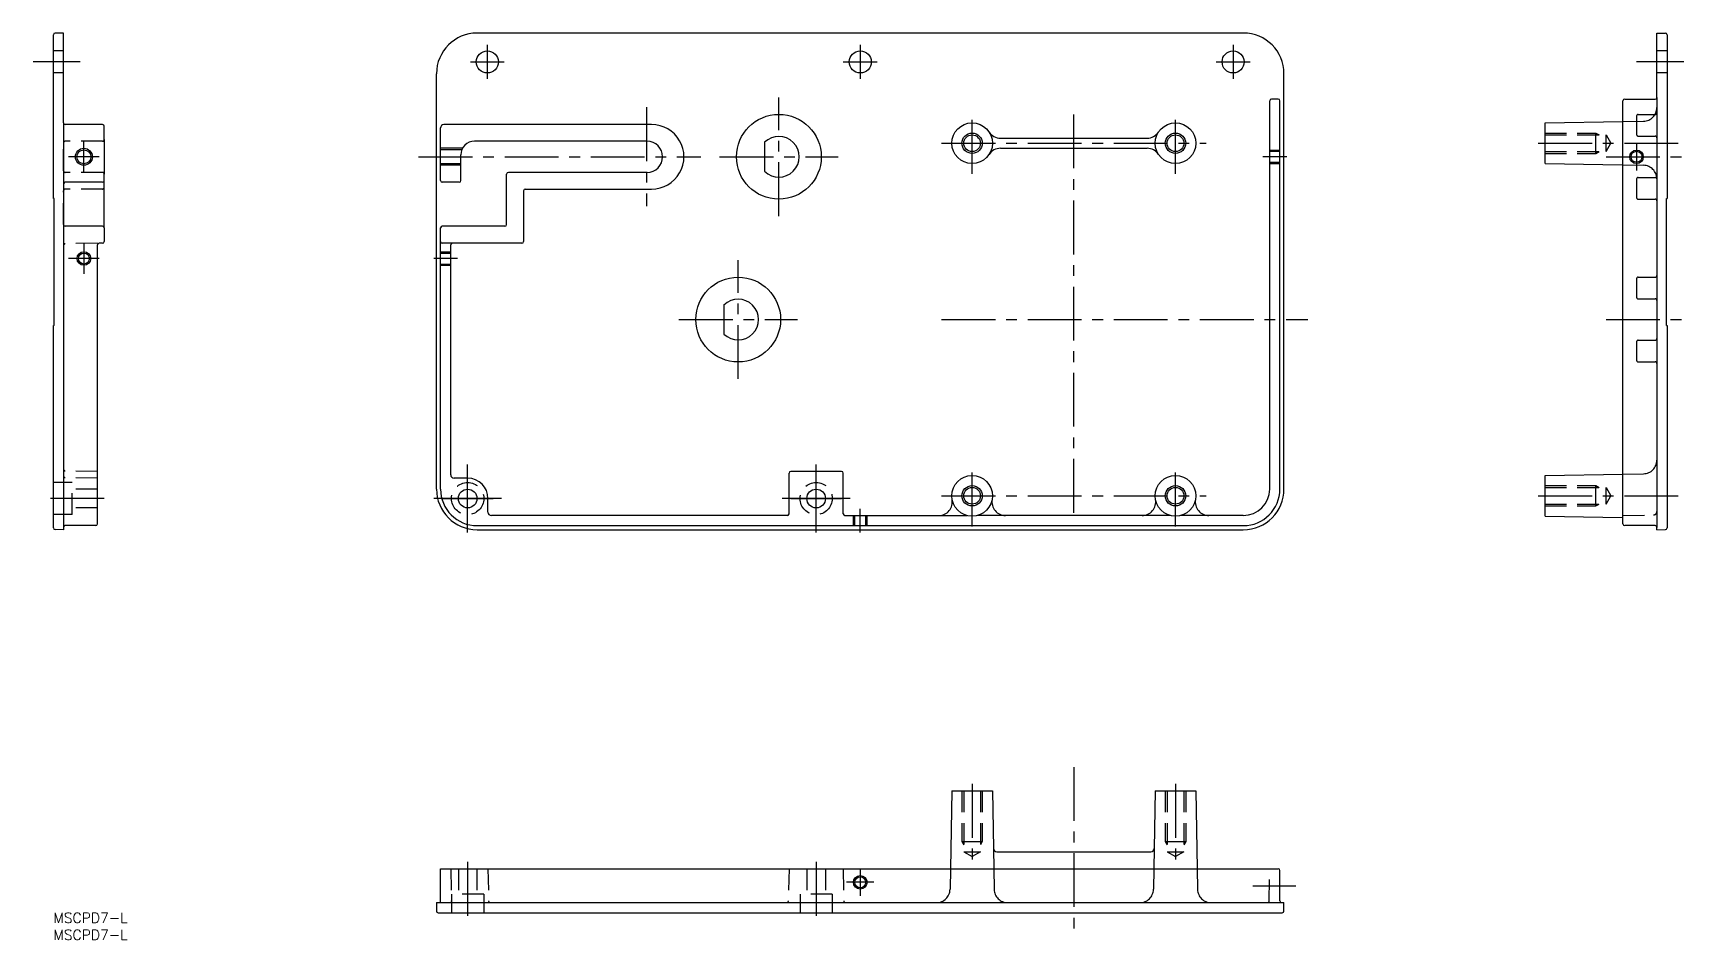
# Model space of a CAD drawing. Extents: x -6 to 482, y -8 to 260.
import ezdxf

# ---------------------------------------------------------------- set-up
doc = ezdxf.new("R2010")
doc.units = 0
doc.header["$LTSCALE"] = 0.5
doc.linetypes.add('CENTER', pattern=[50.8, 31.75, -6.35, 6.35, -6.35])
doc.linetypes.add('DASHED', pattern=[19.05, 12.7, -6.35])
doc.layers.get('0').update_dxf_attribs({"linetype": 'CONTINUOUS'})
for name, color, linetype in [('MSM_CENTER', 1, 'CENTER'), ('MSM_CONTINUOUS', 7, 'CONTINUOUS'), ('MSM_DASHED', 4, 'DASHED'), ('MSM_NARROW', 5, 'CONTINUOUS'), ('MSM_PART_NUMBER', 7, 'CONTINUOUS')]:
    doc.layers.add(name, color=color, linetype=linetype)
doc.styles.get("Standard").update_dxf_attribs({"font": 'txt.shx', "height": 3, "bigfont": 'bigfont.shx'})

# ---------------------------------------------------------------- blocks, each defined once
blk = doc.blocks.new('AM_CENT')
for p, q in [((0, -0.5), (0, 0.5)), ((0.5, 0), (-0.5, 0))]:
    blk.add_line(p, q)

msp = doc.modelspace()

# ---------------------------------------------------------------- linework, layer by layer
at = {"layer": 'MSM_CENTER'}
for p, q in [((128, 256), (128, 246)), ((238, 256), (238, 246)), ((348, 256), (348, 246)), ((7.93, 251), (-6, 251)), ((123, 251), (133, 251)), ((233, 251), (243, 251)), ((343, 251), (353, 251)), ((480.93, 251), (467, 251)), ((214, 205.5), (214, 240.5)), ((175, 237.6), (175, 208.4)), ((271, 218), (271, 236)), ((301, 118), (301, 236)), ((331, 218), (331, 236)), ((9, 218.5), (9, 227.5)), ((262, 227), (340, 227)), ((438, 227), (481.57, 227)), ((467, 227), (467, 219)), ((13.5, 223), (4.5, 223)), ((107.73, 223), (191.01, 223)), ((196.5, 223), (231.5, 223)), ((363.8, 223), (356.8, 223)), ((458, 223), (481, 223)), ((9, 197.5), (9, 188.5)), ((13.5, 193), (4.5, 193)), ((119.2, 193), (112.2, 193)), ((202, 157.5), (202, 192.5)), ((184.5, 175), (219.5, 175)), ((262, 175), (370, 175)), ((458, 175), (481, 175)), ((271, 114), (271, 132)), ((331, 114), (331, 132)), ((15, 122.2), (-2, 122.2)), ((114.7, 122.2), (129.7, 122.2)), ((217.5, 122.2), (232.5, 122.2)), ((262, 123), (340, 123)), ((438, 123), (481.57, 123)), ((238, 112.2), (238, 119.2)), ((301, 43), (301, -5)), ((271, 38), (271, 14.58)), ((331, 38), (331, 14.58)), ((122.2, 15), (122.2, -2)), ((225, 15), (225, -2)), ((238, 13), (238, 5)), ((242, 9), (234, 9)), ((353.8, 8), (366.51, 8))]:
    msp.add_line(p, q, dxfattribs=at)
at = {"layer": 'MSM_CONTINUOUS'}
for p, q in [((0, 210.75), (0, 259)), ((3, 259.5), (0.5, 259.5)), ((3, 233), (3, 259.5)), ((351, 259.5), (125, 259.5)), ((473, 240.5), (473, 259.5)), ((473, 259.5), (475.5, 259.5)), ((476, 259), (476, 210.75)), ((113, 125), (113, 247.5)), ((363, 125), (363, 247.5)), ((358.8, 125), (358.8, 239.5)), ((361.3, 240), (359.3, 240)), ((361.8, 125), (361.8, 239.5)), ((463, 114.7), (463, 239.5)), ((463.5, 240), (472.5, 240)), ((473, 240.5), (473, 113.7)), ((3, 233), (3, 113.7)), ((14.5, 232.5), (3.5, 232.5)), ((15, 228.1), (15, 232)), ((114.2, 216), (114.2, 231.5)), ((176.47, 232.5), (115.2, 232.5)), ((440, 233), (463, 233.4)), ((440, 221), (440, 233)), ((15, 228.1), (15, 217.9)), ((175.1, 227.6), (124.2, 227.6)), ((209.8, 227.29), (209.8, 218.72)), ((279.35, 228.5), (322.65, 228.5)), ((279.35, 225.5), (322.65, 225.5)), ((120.2, 216), (120.2, 223.6)), ((440, 221), (457.02, 220.7)), ((457.02, 220.7), (463, 220.6)), ((14.5, 215.5), (3.5, 215.5)), ((15, 216), (15, 217.9)), ((15, 214), (15, 216)), ((119.7, 215.5), (114.7, 215.5)), ((133.7, 203), (133.7, 217.9)), ((174.96, 218.4), (134.2, 218.4)), ((0.2, 210.75), (0, 210.75)), ((0.2, 173.25), (0.2, 210.75)), ((15, 202), (15, 214)), ((138.7, 213), (138.7, 198)), ((139.2, 213.5), (176.46, 213.5)), ((475.8, 210.75), (476, 210.75)), ((475.8, 173.25), (475.8, 210.75)), ((14.5, 202.5), (3.5, 202.5)), ((15, 202), (15, 198)), ((114.2, 198), (114.2, 202)), ((133.2, 202.5), (114.7, 202.5)), ((13, 114.7), (13, 197)), ((14.5, 197.5), (13.5, 197.5)), ((114.2, 125), (114.2, 198)), ((117.7, 197.5), (114.7, 197.5)), ((117.2, 129.2), (117.2, 197)), ((138.2, 197.5), (117.7, 197.5)), ((197.8, 179.29), (197.8, 170.72)), ((0, 113.54), (0, 173.25)), ((0.2, 173.25), (0, 173.25)), ((475.8, 173.25), (476, 173.25)), ((476, 173.25), (476, 113.54)), ((122.2, 128.2), (118.2, 128.2)), ((217, 117.7), (217, 129.7)), ((232.5, 130.2), (217.5, 130.2)), ((233, 117.7), (233, 129.7)), ((440, 129), (463, 129.4)), ((440, 117), (440, 129)), ((128.2, 118.2), (128.2, 122.2)), ((216.5, 117.2), (129.2, 117.2)), ((233.5, 117.2), (269.46, 117.2)), ((329.46, 117.2), (272.54, 117.2)), ((351, 117.2), (332.54, 117.2)), ((3, 113), (0.49, 113.04)), ((3, 113.7), (3, 113)), ((12.5, 114.2), (3.5, 114.2)), ((125, 114.2), (351, 114.2)), ((125, 113), (351, 113)), ((440, 117), (457.02, 116.7)), ((457.02, 116.7), (463, 116.6)), ((472.5, 114.2), (463.5, 114.2)), ((473, 113), (473, 113.7)), ((473, 113), (475.51, 113.04)), ((265, 36), (264.6, 13)), ((265, 36), (277, 36)), ((277, 36), (277.3, 18.98)), ((325, 36), (324.7, 18.98)), ((325, 36), (337, 36)), ((337, 36), (337.4, 13)), ((277.3, 18.98), (277.4, 13)), ((278.3, 18), (323.7, 18)), ((324.7, 18.98), (324.6, 13)), ((114.2, 13), (361.3, 13)), ((114.2, 3), (114.2, 13)), ((361.8, 3.5), (361.8, 12.5)), ((113, 3), (363, 3)), ((113, 3), (113, 0.5)), ((113.5, 0), (362.5, 0)), ((362.3, 3), (363, 3)), ((362.3, 3), (363, 3)), ((362.5, 3), (363, 3)), ((363, 0.5), (363, 3))]:
    msp.add_line(p, q, dxfattribs=at)
for centre, radius in [((128, 251), 3.25), ((238, 251), 3.25), ((348, 251), 3.25), ((214, 223), 12.5), ((271, 227), 6), ((271, 227), 2.46), ((331, 227), 6), ((331, 227), 2.46), ((9, 223), 2.07), ((467, 223), 1.62), ((9, 193), 1.62), ((202, 175), 12.5), ((271, 123), 6), ((331, 123), 6), ((122.2, 122.2), 2.75), ((225, 122.2), 2.75), ((271, 123), 2.46), ((331, 123), 2.46), ((238, 9), 1.62)]:
    msp.add_circle(centre, radius, dxfattribs=at)
for centre, radius, start, end in [((0.5, 259), 0.5, 90, 180), ((125, 247.5), 12, 90, 180), ((351, 247.5), 12, 0, 90), ((475.5, 259), 0.5, 0, 90), ((359.3, 239.5), 0.5, 90, 180), ((361.3, 239.5), 0.5, 0, 90), ((463.5, 239.5), 0.5, 90, 180), ((472.5, 240.5), 0.5, 270, 0), ((3.5, 233), 0.5, 180, 270), ((14.5, 232), 0.5, 0, 90), ((115.2, 231.5), 1, 90, 180), ((176.5, 223), 9.5, 269.8308, 90.1692), ((279.35, 232.5), 4, 213.367, 270), ((322.65, 232.5), 4, 270, 326.633), ((124.2, 223.6), 4, 90, 180), ((175.1, 223), 4.6, 270, 90), ((214, 223), 6, 225.573, 134.427), ((279.35, 221.5), 4, 90, 146.633), ((322.65, 221.5), 4, 33.367, 90), ((3.5, 215), 0.5, 90, 180), ((14.5, 216), 0.5, 270, 0), ((114.7, 216), 0.5, 180, 270), ((119.7, 216), 0.5, 270, 0), ((134.2, 217.9), 0.5, 90, 180), ((139.2, 213), 0.5, 90, 180), ((3.5, 203), 0.5, 180, 270), ((14.5, 202), 0.5, 0, 90), ((114.7, 202), 0.5, 90, 180), ((133.2, 203), 0.5, 270, 0), ((13.5, 197), 0.5, 90, 180), ((14.5, 198), 0.5, 270, 0), ((114.7, 198), 0.5, 180, 270), ((117.7, 197), 0.5, 90, 180), ((138.2, 198), 0.5, 270, 0), ((202, 175), 6, 225.573, 134.427), ((118.2, 129.2), 1, 180, 270), ((122.2, 122.2), 6, 0, 90), ((217.5, 129.7), 0.5, 90, 180), ((232.5, 129.7), 0.5, 0, 90), ((125, 125), 12, 180, 270), ((125, 125), 10.8, 180, 270), ((261.16, 121.2), 4, 270, 10.3698), ((280.84, 121.2), 4, 169.6302, 270), ((321.16, 121.2), 4, 270, 10.3698), ((340.84, 121.2), 4, 169.6302, 270), ((351, 125), 7.8, 270, 360), ((351, 125), 10.8, 270, 0), ((351, 125), 12, 270, 0), ((129.2, 118.2), 1, 180, 270), ((216.5, 117.7), 0.5, 270, 0), ((233.5, 117.7), 0.5, 180, 270), ((0.5, 113.54), 0.5, 180, 269), ((3.5, 113.7), 0.5, 90, 180), ((12.5, 114.7), 0.5, 270, 0), ((463.5, 114.7), 0.5, 180, 270), ((472.5, 113.7), 0.5, 0, 90), ((475.5, 113.54), 0.5, 271, 0), ((278.3, 19), 1, 181, 270), ((323.7, 19), 1, 270, 359), ((361.3, 12.5), 0.5, 0, 90), ((113.5, 0.5), 0.5, 180, 270), ((113.5, 0.5), 0.5, 180, 270), ((362.3, 3.5), 0.5, 180, 270), ((362.5, 0.5), 0.5, 270, 0)]:
    msp.add_arc(centre, radius, start, end, dxfattribs=at)
at = {"layer": 'MSM_DASHED'}
for p, q in [((3, 254.25), (0, 254.25)), ((476, 254.25), (473, 254.25)), ((3, 247.75), (0, 247.75)), ((476, 247.75), (473, 247.75)), ((467, 235), (467, 229.6)), ((467.5, 235.5), (472.5, 235.5)), ((440, 230), (455, 230)), ((440, 229.46), (458, 229.46)), ((455, 224), (455, 230)), ((455, 230), (455.94, 229.46)), ((458, 224.54), (458, 229.46)), ((458, 229.46), (459.42, 227)), ((463, 233.4), (469.07, 233.51)), ((3, 218.9), (3, 227.1)), ((14.5, 227.6), (3.5, 227.6)), ((120.68, 225.5), (114.2, 225.5)), ((120.45, 225.07), (114.2, 225.07)), ((358.8, 225), (361.8, 225)), ((358.8, 224.62), (361.8, 224.62)), ((440, 224.54), (458, 224.54)), ((455, 224), (455.94, 224.54)), ((458, 224.54), (459.42, 227)), ((467.5, 229.1), (472.5, 229.1)), ((473, 228.6), (473, 217.4)), ((120.2, 220.93), (114.2, 220.93)), ((120.2, 220.5), (114.2, 220.5)), ((358.8, 221.38), (361.8, 221.38)), ((358.8, 221), (361.8, 221)), ((440, 224), (455, 224)), ((463, 220.6), (469.07, 220.49)), ((14.5, 218.4), (3.5, 218.4)), ((467, 216.4), (467, 211)), ((467.5, 216.9), (472.5, 216.9)), ((3, 203), (3, 213)), ((14.5, 213.5), (3.5, 213.5)), ((467.5, 210.5), (472.5, 210.5)), ((13, 197.5), (3.49, 197.33)), ((114.2, 195), (117.2, 195)), ((114.2, 194.62), (117.2, 194.62)), ((114.2, 191.38), (117.2, 191.38)), ((114.2, 191), (117.2, 191)), ((467, 187), (467, 181.6)), ((467.5, 187.5), (472.5, 187.5)), ((467.5, 181.1), (472.5, 181.1)), ((473, 180.6), (473, 169.4)), ((467, 168.4), (467, 163)), ((467.5, 168.9), (472.5, 168.9)), ((467.5, 162.5), (472.5, 162.5)), ((5.5, 126.95), (0, 126.95)), ((13, 130.2), (3.49, 130.37)), ((13, 128.2), (3.49, 128.37)), ((5.5, 117.45), (5.5, 126.95)), ((463, 129.4), (469.07, 129.51)), ((13, 124.95), (5.5, 124.95)), ((440, 126), (455, 126)), ((440, 125.46), (458, 125.46)), ((455, 120), (455, 126)), ((455, 126), (455.94, 125.46)), ((458, 120.54), (458, 125.46)), ((458, 125.46), (459.42, 123)), ((458, 120.54), (459.42, 123)), ((5.5, 117.45), (0, 117.45)), ((13, 119.45), (5.5, 119.45)), ((236, 114.2), (236, 117.2)), ((236.38, 114.2), (236.38, 117.2)), ((239.62, 114.2), (239.62, 117.2)), ((240, 114.2), (240, 117.2)), ((440, 120.54), (458, 120.54)), ((440, 120), (455, 120)), ((455, 120), (455.94, 120.54)), ((463, 117.2), (472.02, 117.36)), ((268, 36), (268, 21)), ((268.54, 36), (268.54, 18)), ((273.46, 36), (273.46, 18)), ((274, 36), (274, 21)), ((328, 36), (328, 21)), ((328.54, 36), (328.54, 18)), ((333.46, 36), (333.46, 18)), ((334, 36), (334, 21)), ((268, 21), (274, 21)), ((268, 21), (268.54, 20.06)), ((274, 21), (273.46, 20.06)), ((328, 21), (334, 21)), ((328, 21), (328.54, 20.06)), ((334, 21), (333.46, 20.06)), ((268.54, 18), (273.46, 18)), ((268.54, 18), (271, 16.58)), ((273.46, 18), (271, 16.58)), ((328.54, 18), (333.46, 18)), ((328.54, 18), (331, 16.58)), ((333.46, 18), (331, 16.58)), ((117.2, 13), (117.37, 3.49)), ((119.45, 13), (119.45, 5.5)), ((124.95, 13), (124.95, 5.5)), ((128.2, 13), (128.37, 3.49)), ((217, 13), (216.83, 3.49)), ((222.25, 13), (222.25, 5.5)), ((227.75, 13), (227.75, 5.5)), ((233, 13), (233.17, 3.49)), ((264.6, 13), (264.49, 6.93)), ((277.4, 13), (277.51, 6.93)), ((324.6, 13), (324.49, 6.93)), ((337.4, 13), (337.51, 6.93)), ((358.63, 3.49), (358.8, 13)), ((117.45, 5.5), (117.45, 0)), ((126.95, 5.5), (117.45, 5.5)), ((126.95, 5.5), (126.95, 0)), ((220.25, 5.5), (220.25, 0)), ((229.75, 5.5), (220.25, 5.5)), ((229.75, 5.5), (229.75, 0))]:
    msp.add_line(p, q, dxfattribs=at)
for centre in [(122.2, 122.2), (225, 122.2)]:
    msp.add_circle(centre, 4.75, dxfattribs=at)
for centre, radius, start, end in [((467.5, 235), 0.5, 90, 180), ((469, 237.51), 4, 271, 0), ((472.5, 236), 0.5, 270, 0), ((467.5, 229.6), 0.5, 180, 270), ((3.5, 227.1), 0.5, 90, 180), ((14.5, 228.1), 0.5, 270, 0), ((472.5, 228.6), 0.5, 0, 90), ((469, 216.49), 4, 0, 89), ((3.5, 218.9), 0.5, 180, 270), ((14.5, 217.9), 0.5, 0, 90), ((467.5, 216.4), 0.5, 90, 180), ((472.5, 217.4), 0.5, 270, 0), ((3.5, 213), 0.5, 90, 180), ((14.5, 214), 0.5, 270, 0), ((467.5, 211), 0.5, 180, 270), ((472.5, 210), 0.5, 0, 90), ((3.5, 196.83), 0.5, 91, 180), ((467.5, 187), 0.5, 90, 180), ((472.5, 188), 0.5, 270, 0), ((467.5, 181.6), 0.5, 180, 270), ((472.5, 180.6), 0.5, 0, 90), ((467.5, 168.4), 0.5, 90, 180), ((472.5, 169.4), 0.5, 270, 0), ((467.5, 163), 0.5, 180, 270), ((472.5, 162), 0.5, 0, 90), ((469, 133.51), 4, 271, 0), ((3.5, 130.87), 0.5, 180, 269), ((3.5, 128.87), 0.5, 180, 269), ((472, 118.36), 1, 271, 0), ((260.49, 7), 4, 270, 359), ((281.51, 7), 4, 181, 270), ((320.49, 7), 4, 270, 359), ((341.51, 7), 4, 181, 270), ((117.87, 3.5), 0.5, 181, 270), ((128.87, 3.5), 0.5, 181, 270), ((216.33, 3.5), 0.5, 270, 359), ((233.67, 3.5), 0.5, 181, 270), ((358.13, 3.5), 0.5, 270, 359)]:
    msp.add_arc(centre, radius, start, end, dxfattribs=at)
at = {"layer": 'MSM_NARROW'}
for centre, radius in [((271, 227), 3), ((331, 227), 3), ((9, 223), 2.5), ((467, 223), 2), ((9, 193), 2), ((271, 123), 3), ((331, 123), 3), ((238, 9), 2)]:
    msp.add_circle(centre, radius, dxfattribs=at)

# ---------------------------------------------------------------- block references
at = {"layer": 'MSM_CENTER', "xscale": 20, "yscale": 20, "zscale": 20}
for p in [(122.2, 122.2), (225, 122.2)]:
    msp.add_blockref('AM_CENT', p, dxfattribs=at)

# ---------------------------------------------------------------- texts
at = {"layer": 'MSM_PART_NUMBER'}
for p in [(0, -3), (0, -8)]:
    msp.add_text('MSCPD7-L', height=3, dxfattribs=at).set_placement(p)

doc.saveas('drawing.dxf')
